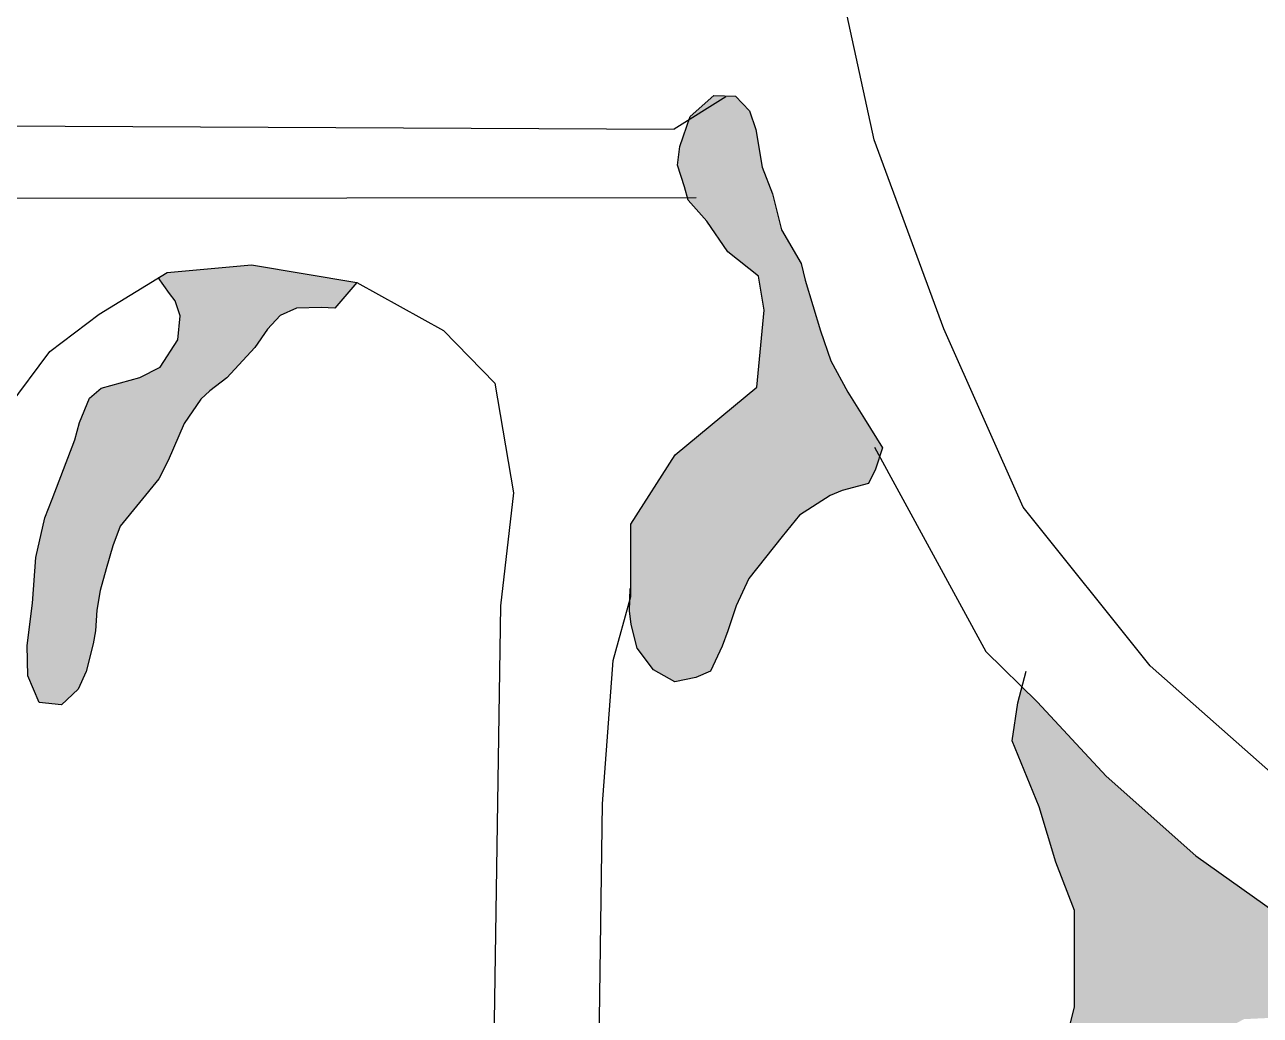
# Model space of a CAD drawing. Header units: inches. Extents: x 155 to 361, y 91 to 381.
# Drawn here: x 181.66 to 182.845, y 288.176 to 289.125 of the extents above; entities that cross this region are included whole.
import ezdxf

# ---------------------------------------------------------------- set-up
doc = ezdxf.new("R2010")
doc.units = ezdxf.units.IN
doc.header["$MEASUREMENT"] = 0
doc.layers.add('çziigi', color=10, linetype='Continuous')

msp = doc.modelspace()

# ---------------------------------------------------------------- hatches: boundary and pattern name
at = {"layer": 'çziigi'}
h = msp.add_hatch(color=256, dxfattribs=at)
h.dxf.hatch_style = 1
h.paths.add_polyline_path([(182.4323, 288.6739), (182.4436, 288.6786), (182.469, 288.6853), (182.4757, 288.6993), (182.4824, 288.7195), (182.465, 288.7475), (182.449, 288.7729), (182.4329, 288.8029), (182.4229, 288.8317), (182.4082, 288.8804), (182.4042, 288.8964), (182.3855, 288.9285), (182.3768, 288.9632), (182.3668, 288.9885), (182.3608, 289.0246), (182.3548, 289.0426), (182.3414, 289.0566), (182.3207, 289.0573), (182.298, 289.0373), (182.288, 289.0086), (182.2859, 288.9905), (182.2926, 288.9697), (182.296, 288.957), (182.314, 288.937), (182.334, 288.9076), (182.3634, 288.8842), (182.3688, 288.8515), (182.3617, 288.7778), (182.2834, 288.7128), (182.241, 288.6466), (182.241, 288.577), (182.2402, 288.5742), (182.2398, 288.5635), (182.2412, 288.5502), (182.2472, 288.5275), (182.2626, 288.5068), (182.2833, 288.4954), (182.3033, 288.4995), (182.3174, 288.5055), (182.3287, 288.5295), (182.3341, 288.5442), (182.3421, 288.5682), (182.3541, 288.5943), (182.3862, 288.6345), (182.4029, 288.6552)])
h = msp.add_hatch(color=256, dxfattribs=at)
h.dxf.hatch_style = 1
h.paths.add_polyline_path([(181.9783, 288.8782), (181.8774, 288.895), (181.7964, 288.8877), (181.788, 288.8825), (181.7986, 288.8676), (181.804, 288.8604), (181.809, 288.846), (181.8067, 288.8231), (181.7896, 288.7969), (181.7703, 288.787), (181.733, 288.7767), (181.7218, 288.7672), (181.7123, 288.7439), (181.7078, 288.7273), (181.6862, 288.6705), (181.6791, 288.6526), (181.6705, 288.6144), (181.6674, 288.5708), (181.662, 288.53), (181.6629, 288.5012), (181.6737, 288.4756), (181.6952, 288.4734), (181.711, 288.4882), (181.7186, 288.5053), (181.7253, 288.5318), (181.7276, 288.5443), (181.7289, 288.5641), (181.7321, 288.583), (181.7379, 288.6036), (181.7442, 288.6256), (181.7514, 288.6446), (181.7883, 288.69), (181.7973, 288.7075), (181.8126, 288.7431), (181.8287, 288.7664), (181.8373, 288.7741), (181.8535, 288.7866), (181.8804, 288.8158), (181.8926, 288.8334), (181.9047, 288.8464), (181.9204, 288.8536), (181.9443, 288.854), (181.9573, 288.8536)])
h.paths.add_polyline_path([(181.1773, 288.7956), (181.1921, 288.8298), (181.1898, 288.8401), (181.1555, 288.8458), (181.1098, 288.839), (181.0801, 288.8333), (181.0629, 288.8196), (181.0252, 288.7876), (180.9874, 288.7441), (180.9691, 288.7133), (180.9589, 288.6664), (180.9463, 288.6093), (180.9314, 288.5419), (180.936, 288.5122), (180.9646, 288.4814), (180.9932, 288.4814), (181.0149, 288.5111), (181.0217, 288.5499), (181.0229, 288.575), (181.0263, 288.6025), (181.0332, 288.6379), (181.0446, 288.671), (181.0595, 288.6962), (181.0846, 288.7327), (181.1018, 288.7544), (181.1441, 288.7716)])
h = msp.add_hatch(color=256, dxfattribs=at)
h.dxf.hatch_style = 1
h.paths.add_polyline_path([(182.9091, 288.2387), (182.7829, 288.3285), (182.6967, 288.4049), (182.631, 288.4759), (182.6162, 288.4904), (182.6122, 288.4751), (182.6066, 288.4389), (182.6326, 288.3756), (182.6484, 288.3225), (182.6665, 288.2762), (182.6665, 288.1835), (182.6518, 288.1258), (182.6428, 288.078), (182.6315, 287.9842), (182.6281, 287.9073), (182.619, 287.7666), (182.6179, 287.6931), (182.6122, 287.5914), (182.6122, 287.5134), (182.6214, 287.3252), (182.6214, 287.2528), (182.5999, 287.1963), (182.5852, 287.1726), (182.5863, 287.1398), (182.6282, 287.1116), (182.6723, 287.1059), (182.7028, 287.1183), (182.713, 287.1421), (182.7051, 287.1556), (182.6994, 287.1884), (182.7109, 287.7428), (182.7088, 287.7913), (182.7144, 287.904), (182.7123, 287.9406), (182.7186, 288.0406), (182.7228, 288.0624), (182.7425, 288.0961), (182.7672, 288.1235), (182.789, 288.1453), (182.8073, 288.1608), (182.8291, 288.172), (182.8586, 288.1734), (182.905, 288.1734), (182.9508, 288.1699), (182.9684, 288.1629), (182.9852, 288.1362), (182.9873, 288.1116), (182.9888, 288.082), (183.0099, 288.0262), (183.0148, 288.0009), (183.0043, 287.9777), (182.9923, 287.946), (182.9888, 287.9221), (182.9888, 287.8898), (182.9944, 287.8519), (183, 287.8031), (183.0043, 287.7729), (183.0015, 287.749), (182.9986, 287.7216), (182.9986, 287.6794), (182.9973, 287.6327), (182.9973, 287.5969), (182.9973, 287.5723), (182.9923, 287.554), (182.9888, 287.5203), (182.9916, 287.4901), (182.9966, 287.4279), (183.0015, 287.3963), (182.9994, 287.3562), (182.998, 287.3169), (182.998, 287.2648), (182.998, 287.2374), (182.9952, 287.1812), (182.986, 287.158), (182.9621, 287.1411), (182.9509, 287.1222), (182.9551, 287.1032), (182.9896, 287.1032), (183.0381, 287.1074), (183.0662, 287.1215), (183.074, 287.1369), (183.0726, 287.1496), (183.0515, 287.1763), (183.043, 287.2002), (183.043, 287.2276), (183.0451, 287.2529), (183.0493, 287.2747), (183.0437, 287.3035), (183.0423, 287.326), (183.0437, 287.4064), (183.0522, 287.4331), (183.0655, 287.4577), (183.0676, 287.5048), (183.0634, 287.547), (183.0578, 287.6176), (183.0599, 287.6492), (183.0669, 287.683), (183.0655, 287.7076), (183.0592, 287.7406), (183.062, 287.7901), (183.0662, 287.8189), (183.0662, 287.847), (183.0662, 287.88), (183.0662, 287.906), (183.0747, 287.9334), (183.0972, 287.9812), (183.1394, 288.0058), (183.1654, 288.0143), (183.183, 288.0157), (183.1964, 287.9855), (183.1964, 287.9552), (183.1985, 287.884), (183.1929, 287.8488), (183.1922, 287.787), (183.1971, 287.7328), (183.1936, 287.6173), (183.1936, 287.5569), (183.1957, 287.397), (183.1929, 287.2416), (183.1886, 287.1685), (183.1718, 287.1383), (183.1696, 287.1151), (183.1971, 287.1039), (183.2259, 287.1067), (183.2562, 287.1278), (183.2576, 287.1517), (183.2646, 287.1896), (183.2625, 287.2234), (183.2618, 287.2662), (183.266, 287.3105), (183.2673, 287.8055), (183.2728, 287.9046), (183.2728, 287.9519), (183.2728, 287.986), (183.2794, 288.0124), (183.2893, 288.0322), (183.2871, 288.0586), (183.2726, 288.0827), (183.2441, 288.0988), (183.1687, 288.1214), (183.1063, 288.1483), (183.0395, 288.1709), (182.9813, 288.1978)])

# ---------------------------------------------------------------- linework, layer by layer
for p, q in [((182.4742, 289.0147), (182.4346, 289.1984)), ((182.3321, 289.056), (182.2824, 289.0252)), ((182.298, 289.0373), (182.3207, 289.0573)), ((182.3207, 289.0573), (182.3414, 289.0566)), ((182.3414, 289.0566), (182.3548, 289.0426)), ((178.4286, 289.0428), (182.2824, 289.0252)), ((182.3548, 289.0426), (182.3608, 289.0246)), ((182.288, 289.0086), (182.298, 289.0373)), ((182.3608, 289.0246), (182.3668, 288.9885)), ((182.541, 288.8337), (182.4742, 289.0147)), ((182.2859, 288.9905), (182.288, 289.0086)), ((182.2926, 288.9697), (182.2859, 288.9905)), ((182.3668, 288.9885), (182.3768, 288.9632)), ((182.296, 288.957), (182.2926, 288.9697)), ((178.6306, 288.9562), (182.3036, 288.9597)), ((182.314, 288.937), (182.296, 288.957)), ((182.3768, 288.9632), (182.3855, 288.9285)), ((182.334, 288.9076), (182.314, 288.937)), ((182.3855, 288.9285), (182.4042, 288.8964)), ((182.3634, 288.8842), (182.334, 288.9076)), ((182.4042, 288.8964), (182.4082, 288.8804)), ((181.7312, 288.8477), (181.7964, 288.8877)), ((181.7964, 288.8877), (181.8774, 288.895)), ((181.8774, 288.895), (181.9783, 288.8782)), ((182.3688, 288.8515), (182.3634, 288.8842)), ((181.7986, 288.8676), (181.7878, 288.8828)), ((181.9783, 288.8782), (181.9573, 288.8536)), ((181.9783, 288.8782), (182.0613, 288.832)), ((182.4082, 288.8804), (182.4229, 288.8317)), ((181.804, 288.8604), (181.7986, 288.8676)), ((181.809, 288.846), (181.804, 288.8604)), ((181.9204, 288.8536), (181.9047, 288.8464)), ((181.9443, 288.854), (181.9204, 288.8536)), ((181.9573, 288.8536), (181.9443, 288.854)), ((182.3617, 288.7778), (182.3688, 288.8515)), ((181.6839, 288.812), (181.7312, 288.8477)), ((181.8067, 288.8231), (181.809, 288.846)), ((181.9047, 288.8464), (181.8926, 288.8334)), ((181.8926, 288.8334), (181.8804, 288.8158)), ((182.0613, 288.832), (182.1107, 288.7816)), ((182.4229, 288.8317), (182.4329, 288.8029)), ((182.6171, 288.6627), (182.541, 288.8337)), ((181.7896, 288.7969), (181.8067, 288.8231)), ((181.8804, 288.8158), (181.8535, 288.7866)), ((181.644, 288.7584), (181.6839, 288.812)), ((182.4329, 288.8029), (182.449, 288.7729)), ((181.7703, 288.787), (181.7896, 288.7969)), ((181.733, 288.7767), (181.7703, 288.787)), ((181.8535, 288.7866), (181.8373, 288.7741)), ((182.1107, 288.7816), (182.1286, 288.6765)), ((182.2834, 288.7128), (182.3617, 288.7778)), ((181.7123, 288.7439), (181.7218, 288.7672)), ((181.7218, 288.7672), (181.733, 288.7767)), ((181.8287, 288.7664), (181.8126, 288.7431)), ((181.8373, 288.7741), (181.8287, 288.7664)), ((182.449, 288.7729), (182.465, 288.7475)), ((181.7078, 288.7273), (181.7123, 288.7439)), ((181.8126, 288.7431), (181.7973, 288.7075)), ((182.465, 288.7475), (182.4824, 288.7195)), ((181.6862, 288.6705), (181.7078, 288.7273)), ((182.4748, 288.7203), (182.5814, 288.5244)), ((182.4824, 288.7195), (182.4757, 288.6993)), ((181.7973, 288.7075), (181.7883, 288.69)), ((182.241, 288.6466), (182.2834, 288.7128)), ((182.4757, 288.6993), (182.469, 288.6853)), ((181.7883, 288.69), (181.7514, 288.6446)), ((182.469, 288.6853), (182.4436, 288.6786)), ((182.1286, 288.6765), (182.116, 288.5683)), ((182.4323, 288.6739), (182.4029, 288.6552)), ((182.4436, 288.6786), (182.4323, 288.6739)), ((181.6791, 288.6526), (181.6862, 288.6705)), ((182.7391, 288.5107), (182.6171, 288.6627)), ((181.6705, 288.6144), (181.6791, 288.6526)), ((182.4029, 288.6552), (182.3862, 288.6345)), ((181.7514, 288.6446), (181.7442, 288.6256)), ((182.241, 288.577), (182.241, 288.6466)), ((181.7442, 288.6256), (181.7379, 288.6036)), ((182.3862, 288.6345), (182.3541, 288.5943)), ((181.6674, 288.5708), (181.6705, 288.6144)), ((181.7379, 288.6036), (181.7321, 288.583)), ((182.3541, 288.5943), (182.3421, 288.5682)), ((181.7321, 288.583), (181.7289, 288.5641)), ((182.224, 288.5158), (182.241, 288.577)), ((182.2398, 288.5635), (182.2405, 288.5849)), ((181.662, 288.53), (181.6674, 288.5708)), ((181.7289, 288.5641), (181.7276, 288.5443)), ((182.116, 288.5683), (182.0951, 287.2)), ((182.3421, 288.5682), (182.3341, 288.5442)), ((182.2412, 288.5502), (182.2398, 288.5635)), ((181.7276, 288.5443), (181.7253, 288.5318)), ((182.2472, 288.5275), (182.2412, 288.5502)), ((182.3341, 288.5442), (182.3287, 288.5295)), ((181.6629, 288.5012), (181.662, 288.53)), ((181.7253, 288.5318), (181.7186, 288.5053)), ((182.3287, 288.5295), (182.3174, 288.5055)), ((182.2626, 288.5068), (182.2472, 288.5275)), ((182.5814, 288.5244), (182.631, 288.4759)), ((181.7186, 288.5053), (181.711, 288.4882)), ((182.2138, 288.3783), (182.224, 288.5158)), ((182.2833, 288.4954), (182.2626, 288.5068)), ((182.3174, 288.5055), (182.3033, 288.4995)), ((182.6122, 288.4751), (182.6201, 288.5056)), ((182.877, 288.3887), (182.7391, 288.5107)), ((181.6737, 288.4756), (181.6629, 288.5012)), ((182.3033, 288.4995), (182.2833, 288.4954)), ((181.711, 288.4882), (181.6952, 288.4734)), ((181.6952, 288.4734), (181.6737, 288.4756)), ((182.6066, 288.4389), (182.6122, 288.4751)), ((182.631, 288.4759), (182.6967, 288.4049)), ((182.6326, 288.3756), (182.6066, 288.4389)), ((182.6967, 288.4049), (182.7829, 288.3285)), ((182.1975, 287.173), (182.2138, 288.3783)), ((182.6484, 288.3225), (182.6326, 288.3756)), ((182.7829, 288.3285), (182.9091, 288.2387)), ((182.6665, 288.2762), (182.6484, 288.3225)), ((182.6665, 288.1835), (182.6665, 288.2762)), ((182.6518, 288.1258), (182.6665, 288.1835))]:
    msp.add_line(p, q, dxfattribs=at)

doc.saveas('drawing.dxf')
